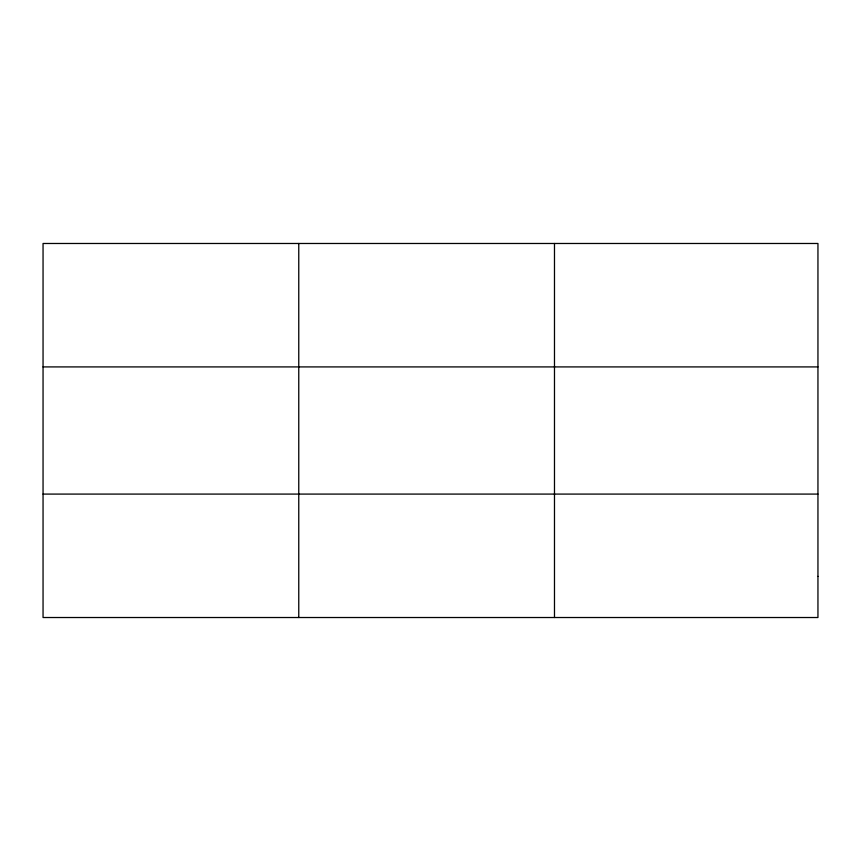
<?xml version="1.0" encoding="UTF-8"?>
<svg xmlns="http://www.w3.org/2000/svg" width="861" height="861" viewBox="0 0 861 861"><rect width="100%" height="100%" fill="white"/><g stroke="black" fill="none" stroke-linecap="round" stroke-linejoin="round"><path stroke-width="1.29" d="M298.767 243.48L298.767 617.52M554.484 243.48L554.484 617.52M43.05 366.915L817.95 366.915M43.05 494.085L817.95 494.085M817.95 576.375L817.95 617.52L43.05 617.52L43.05 243.48L817.95 243.48L817.95 576.375"/></g></svg>
